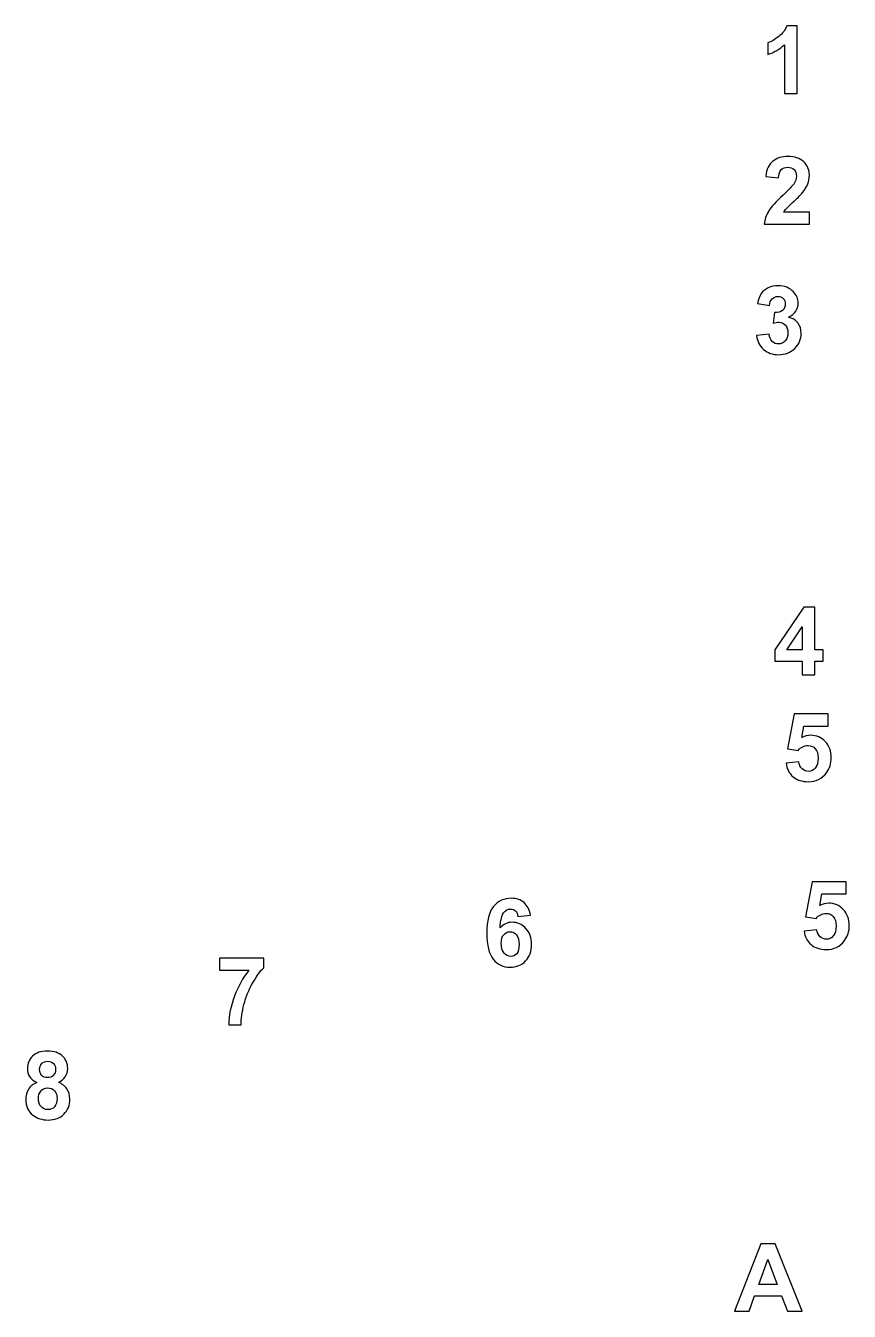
# Model space of a CAD drawing. Header units: millimetres. Extents: x 467 to 1359, y -935 to 982.
# Drawn here: x 912.6 to 997.9, y 819.4 to 952.4 of the extents above; entities that cross this region are included whole.
import ezdxf

# ---------------------------------------------------------------- set-up
doc = ezdxf.new("R2010")
doc.units = ezdxf.units.MM
doc.header["$MEASUREMENT"] = 0
doc.layers.add('layer 1', color=7, linetype='Continuous')

msp = doc.modelspace()

# ---------------------------------------------------------------- linework, layer by layer
at = {"layer": 'layer 1', "color": 242}
for points, knots in [([(992.5502, 945.406), (992.5502, 945.406), (991.2172, 945.406), (991.2172, 945.406), (991.2172, 945.406), (991.2172, 945.406), (991.2172, 950.4496), (991.2172, 950.4496), (991.2172, 950.4496), (990.7307, 949.9923), (990.1566, 949.6533), (989.4949, 949.4344), (989.4949, 949.4344), (989.4949, 949.4344), (989.4949, 950.6507), (989.4949, 950.6507), (989.4949, 950.6507), (989.8436, 950.7642), (990.2214, 950.9799), (990.6285, 951.2994), (990.6285, 951.2994), (991.0372, 951.6172), (991.3161, 951.9886), (991.4686, 952.4119), (991.4686, 952.4119), (991.4686, 952.4119), (992.5502, 952.4119), (992.5502, 952.4119), (992.5502, 952.4119), (992.5502, 952.4119), (992.5502, 945.406), (992.5502, 945.406)], [0, 0, 0, 0, 0.11111111, 0.11111111, 0.11111111, 0.11111111, 0.22222222, 0.22222222, 0.22222222, 0.22222222, 0.33333333, 0.33333333, 0.33333333, 0.33333333, 0.44444444, 0.44444444, 0.44444444, 0.44444444, 0.55555556, 0.55555556, 0.55555556, 0.55555556, 0.66666667, 0.66666667, 0.66666667, 0.66666667, 0.77777778, 0.77777778, 0.77777778, 0.77777778, 1, 1, 1, 1]), ([(993.8018, 933.1102), (993.8018, 933.1102), (993.8018, 931.8744), (993.8018, 931.8744), (993.8018, 931.8744), (993.8018, 931.8744), (989.1215, 931.8744), (989.1215, 931.8744), (989.1215, 931.8744), (989.1717, 932.3447), (989.3242, 932.7891), (989.5772, 933.2091), (989.5772, 933.2091), (989.8302, 933.6291), (990.3313, 934.187), (991.0773, 934.8827), (991.0773, 934.8827), (991.6789, 935.4438), (992.0471, 935.8249), (992.1833, 936.0244), (992.1833, 936.0244), (992.3665, 936.3001), (992.459, 936.5726), (992.459, 936.8434), (992.459, 936.8434), (992.459, 937.1418), (992.3795, 937.3705), (992.219, 937.531), (992.219, 937.531), (992.06, 937.6916), (991.8395, 937.771), (991.5589, 937.771), (991.5589, 937.771), (991.28, 937.771), (991.0594, 937.6867), (990.894, 937.518), (990.894, 937.518), (990.7302, 937.351), (990.6362, 937.0721), (990.6102, 936.6812), (990.6102, 936.6812), (990.6102, 936.6812), (989.2771, 936.8142), (989.2771, 936.8142), (989.2771, 936.8142), (989.3566, 937.5505), (989.6047, 938.0792), (990.0231, 938.4003), (990.0231, 938.4003), (990.4416, 938.7197), (990.9637, 938.8803), (991.5914, 938.8803), (991.5914, 938.8803), (992.279, 938.8803), (992.819, 938.6938), (993.2131, 938.3224), (993.2131, 938.3224), (993.6056, 937.951), (993.8018, 937.4888), (993.8018, 936.9358), (993.8018, 936.9358), (993.8018, 936.6212), (993.745, 936.3228), (993.6331, 936.0374), (993.6331, 936.0374), (993.5212, 935.7536), (993.3428, 935.4568), (993.098, 935.1454), (993.098, 935.1454), (992.9374, 934.9379), (992.6439, 934.6411), (992.2222, 934.2535), (992.2222, 934.2535), (991.7989, 933.8659), (991.5314, 933.6097), (991.4195, 933.4815), (991.4195, 933.4815), (991.3059, 933.355), (991.2151, 933.2302), (991.1454, 933.1102), (991.1454, 933.1102), (991.1454, 933.1102), (993.8018, 933.1102), (993.8018, 933.1102)], [0, 0, 0, 0, 0.04545455, 0.04545455, 0.04545455, 0.04545455, 0.09090909, 0.09090909, 0.09090909, 0.09090909, 0.13636364, 0.13636364, 0.13636364, 0.13636364, 0.18181818, 0.18181818, 0.18181818, 0.18181818, 0.22727273, 0.22727273, 0.22727273, 0.22727273, 0.27272727, 0.27272727, 0.27272727, 0.27272727, 0.31818182, 0.31818182, 0.31818182, 0.31818182, 0.36363636, 0.36363636, 0.36363636, 0.36363636, 0.40909091, 0.40909091, 0.40909091, 0.40909091, 0.45454545, 0.45454545, 0.45454545, 0.45454545, 0.5, 0.5, 0.5, 0.5, 0.54545455, 0.54545455, 0.54545455, 0.54545455, 0.59090909, 0.59090909, 0.59090909, 0.59090909, 0.63636364, 0.63636364, 0.63636364, 0.63636364, 0.68181818, 0.68181818, 0.68181818, 0.68181818, 0.72727273, 0.72727273, 0.72727273, 0.72727273, 0.77272727, 0.77272727, 0.77272727, 0.77272727, 0.81818182, 0.81818182, 0.81818182, 0.81818182, 0.86363636, 0.86363636, 0.86363636, 0.86363636, 0.90909091, 0.90909091, 0.90909091, 0.90909091, 1, 1, 1, 1]), ([(988.3358, 920.3421), (988.3358, 920.3421), (989.6299, 920.4994), (989.6299, 920.4994), (989.6299, 920.4994), (989.6704, 920.1685), (989.7807, 919.9155), (989.9607, 919.7404), (989.9607, 919.7404), (990.1407, 919.5652), (990.3581, 919.4777), (990.6127, 919.4777), (990.6127, 919.4777), (990.8867, 919.4777), (991.117, 919.5831), (991.3051, 919.7923), (991.3051, 919.7923), (991.4916, 920.0015), (991.5857, 920.2837), (991.5857, 920.6405), (991.5857, 920.6405), (991.5857, 920.9762), (991.4965, 921.2437), (991.3165, 921.44), (991.3165, 921.44), (991.1365, 921.6362), (990.9176, 921.7351), (990.6581, 921.7351), (990.6581, 921.7351), (990.4878, 921.7351), (990.2851, 921.7011), (990.0483, 921.6346), (990.0483, 921.6346), (990.0483, 921.6346), (990.1959, 922.7179), (990.1959, 922.7179), (990.1959, 922.7179), (990.5559, 922.7082), (990.83, 922.7876), (991.0197, 922.9547), (991.0197, 922.9547), (991.2095, 923.1201), (991.3035, 923.3423), (991.3035, 923.6196), (991.3035, 923.6196), (991.3035, 923.8547), (991.2338, 924.0412), (991.0943, 924.1823), (991.0943, 924.1823), (990.9549, 924.3218), (990.77, 924.3915), (990.5381, 924.3915), (990.5381, 924.3915), (990.3094, 924.3915), (990.1148, 924.3121), (989.9542, 924.1531), (989.9542, 924.1531), (989.7921, 923.9942), (989.6948, 923.7623), (989.6591, 923.4574), (989.6591, 923.4574), (989.6591, 923.4574), (988.4331, 923.6666), (988.4331, 923.6666), (988.4331, 923.6666), (988.519, 924.0915), (988.6471, 924.4304), (988.8207, 924.6851), (988.8207, 924.6851), (988.9926, 924.938), (989.2342, 925.1375), (989.5423, 925.2835), (989.5423, 925.2835), (989.8505, 925.4278), (990.1975, 925.5008), (990.5802, 925.5008), (990.5802, 925.5008), (991.2354, 925.5008), (991.7609, 925.2916), (992.1566, 924.8716), (992.1566, 924.8716), (992.4825, 924.5277), (992.6463, 924.1385), (992.6463, 923.7055), (992.6463, 923.7055), (992.6463, 923.0925), (992.3122, 922.6011), (991.6425, 922.2362), (991.6425, 922.2362), (992.0414, 922.1503), (992.3593, 921.9589), (992.5993, 921.6605), (992.5993, 921.6605), (992.8377, 921.3621), (992.9577, 921.0021), (992.9577, 920.5804), (992.9577, 920.5804), (992.9577, 919.9691), (992.7339, 919.4469), (992.2879, 919.0155), (992.2879, 919.0155), (991.8419, 918.5841), (991.2873, 918.3684), (990.6224, 918.3684), (990.6224, 918.3684), (989.9932, 918.3684), (989.471, 918.55), (989.0574, 918.9149), (989.0574, 918.9149), (988.6423, 919.2782), (988.4022, 919.7534), (988.3358, 920.3421)], [0, 0, 0, 0, 0.03448276, 0.03448276, 0.03448276, 0.03448276, 0.06896552, 0.06896552, 0.06896552, 0.06896552, 0.10344828, 0.10344828, 0.10344828, 0.10344828, 0.13793103, 0.13793103, 0.13793103, 0.13793103, 0.17241379, 0.17241379, 0.17241379, 0.17241379, 0.20689655, 0.20689655, 0.20689655, 0.20689655, 0.24137931, 0.24137931, 0.24137931, 0.24137931, 0.27586207, 0.27586207, 0.27586207, 0.27586207, 0.31034483, 0.31034483, 0.31034483, 0.31034483, 0.34482759, 0.34482759, 0.34482759, 0.34482759, 0.37931034, 0.37931034, 0.37931034, 0.37931034, 0.4137931, 0.4137931, 0.4137931, 0.4137931, 0.44827586, 0.44827586, 0.44827586, 0.44827586, 0.48275862, 0.48275862, 0.48275862, 0.48275862, 0.51724138, 0.51724138, 0.51724138, 0.51724138, 0.55172414, 0.55172414, 0.55172414, 0.55172414, 0.5862069, 0.5862069, 0.5862069, 0.5862069, 0.62068966, 0.62068966, 0.62068966, 0.62068966, 0.65517241, 0.65517241, 0.65517241, 0.65517241, 0.68965517, 0.68965517, 0.68965517, 0.68965517, 0.72413793, 0.72413793, 0.72413793, 0.72413793, 0.75862069, 0.75862069, 0.75862069, 0.75862069, 0.79310345, 0.79310345, 0.79310345, 0.79310345, 0.82758621, 0.82758621, 0.82758621, 0.82758621, 0.86206897, 0.86206897, 0.86206897, 0.86206897, 0.89655172, 0.89655172, 0.89655172, 0.89655172, 0.93103448, 0.93103448, 0.93103448, 0.93103448, 1, 1, 1, 1]), ([(993.0694, 885.2561), (993.0694, 885.2561), (993.0694, 886.6573), (993.0694, 886.6573), (993.0694, 886.6573), (993.0694, 886.6573), (990.2281, 886.6573), (990.2281, 886.6573), (990.2281, 886.6573), (990.2281, 886.6573), (990.2281, 887.8201), (990.2281, 887.8201), (990.2281, 887.8201), (990.2281, 887.8201), (993.2413, 892.2523), (993.2413, 892.2523), (993.2413, 892.2523), (993.2413, 892.2523), (994.3635, 892.2523), (994.3635, 892.2523), (994.3635, 892.2523), (994.3635, 892.2523), (994.3635, 887.8249), (994.3635, 887.8249), (994.3635, 887.8249), (994.3635, 887.8249), (995.2295, 887.8249), (995.2295, 887.8249), (995.2295, 887.8249), (995.2295, 887.8249), (995.2295, 886.6573), (995.2295, 886.6573), (995.2295, 886.6573), (995.2295, 886.6573), (994.3635, 886.6573), (994.3635, 886.6573), (994.3635, 886.6573), (994.3635, 886.6573), (994.3635, 885.2561), (994.3635, 885.2561), (994.3635, 885.2561), (994.3635, 885.2561), (993.0694, 885.2561), (993.0694, 885.2561)], [0, 0, 0, 0, 0.08333333, 0.08333333, 0.08333333, 0.08333333, 0.16666667, 0.16666667, 0.16666667, 0.16666667, 0.25, 0.25, 0.25, 0.25, 0.33333333, 0.33333333, 0.33333333, 0.33333333, 0.41666667, 0.41666667, 0.41666667, 0.41666667, 0.5, 0.5, 0.5, 0.5, 0.58333333, 0.58333333, 0.58333333, 0.58333333, 0.66666667, 0.66666667, 0.66666667, 0.66666667, 0.75, 0.75, 0.75, 0.75, 0.83333333, 0.83333333, 0.83333333, 0.83333333, 1, 1, 1, 1]), ([(993.0694, 887.8249), (993.0694, 887.8249), (993.0694, 890.204), (993.0694, 890.204), (993.0694, 890.204), (993.0694, 890.204), (991.4768, 887.8249), (991.4768, 887.8249), (991.4768, 887.8249), (991.4768, 887.8249), (993.0694, 887.8249), (993.0694, 887.8249)], [0, 0, 0, 0, 0.25, 0.25, 0.25, 0.25, 0.5, 0.5, 0.5, 0.5, 1, 1, 1, 1]), ([(991.3836, 876.0981), (991.3836, 876.0981), (992.7167, 876.2359), (992.7167, 876.2359), (992.7167, 876.2359), (992.7556, 875.9343), (992.8675, 875.6943), (993.054, 875.5175), (993.054, 875.5175), (993.2421, 875.3407), (993.4578, 875.2531), (993.7027, 875.2531), (993.7027, 875.2531), (993.9817, 875.2531), (994.2184, 875.3667), (994.4114, 875.5953), (994.4114, 875.5953), (994.6044, 875.824), (994.7017, 876.1678), (994.7017, 876.6268), (994.7017, 876.6268), (994.7017, 877.0581), (994.606, 877.3809), (994.413, 877.5966), (994.413, 877.5966), (994.2217, 877.8122), (993.9719, 877.9193), (993.6638, 877.9193), (993.6638, 877.9193), (993.2794, 877.9193), (992.934, 877.7506), (992.6291, 877.4133), (992.6291, 877.4133), (992.6291, 877.4133), (991.5491, 877.569), (991.5491, 877.569), (991.5491, 877.569), (991.5491, 877.569), (992.2302, 881.1887), (992.2302, 881.1887), (992.2302, 881.1887), (992.2302, 881.1887), (995.7623, 881.1887), (995.7623, 881.1887), (995.7623, 881.1887), (995.7623, 881.1887), (995.7623, 879.9432), (995.7623, 879.9432), (995.7623, 879.9432), (995.7623, 879.9432), (993.2438, 879.9432), (993.2438, 879.9432), (993.2438, 879.9432), (993.2438, 879.9432), (993.0329, 878.7577), (993.0329, 878.7577), (993.0329, 878.7577), (993.3297, 878.9053), (993.6346, 878.9799), (993.946, 878.9799), (993.946, 878.9799), (994.5395, 878.9799), (995.0423, 878.7642), (995.4542, 878.3312), (995.4542, 878.3312), (995.8677, 877.8998), (996.0737, 877.3387), (996.0737, 876.6478), (996.0737, 876.6478), (996.0737, 876.0721), (995.9067, 875.5597), (995.5742, 875.1072), (995.5742, 875.1072), (995.1201, 874.4909), (994.4909, 874.1828), (993.6865, 874.1828), (993.6865, 874.1828), (993.0427, 874.1828), (992.5172, 874.3563), (992.1118, 874.7018), (992.1118, 874.7018), (991.7047, 875.0488), (991.4631, 875.5126), (991.3836, 876.0981)], [0, 0, 0, 0, 0.04545455, 0.04545455, 0.04545455, 0.04545455, 0.09090909, 0.09090909, 0.09090909, 0.09090909, 0.13636364, 0.13636364, 0.13636364, 0.13636364, 0.18181818, 0.18181818, 0.18181818, 0.18181818, 0.22727273, 0.22727273, 0.22727273, 0.22727273, 0.27272727, 0.27272727, 0.27272727, 0.27272727, 0.31818182, 0.31818182, 0.31818182, 0.31818182, 0.36363636, 0.36363636, 0.36363636, 0.36363636, 0.40909091, 0.40909091, 0.40909091, 0.40909091, 0.45454545, 0.45454545, 0.45454545, 0.45454545, 0.5, 0.5, 0.5, 0.5, 0.54545455, 0.54545455, 0.54545455, 0.54545455, 0.59090909, 0.59090909, 0.59090909, 0.59090909, 0.63636364, 0.63636364, 0.63636364, 0.63636364, 0.68181818, 0.68181818, 0.68181818, 0.68181818, 0.72727273, 0.72727273, 0.72727273, 0.72727273, 0.77272727, 0.77272727, 0.77272727, 0.77272727, 0.81818182, 0.81818182, 0.81818182, 0.81818182, 0.86363636, 0.86363636, 0.86363636, 0.86363636, 0.90909091, 0.90909091, 0.90909091, 0.90909091, 1, 1, 1, 1]), ([(993.2491, 858.7247), (993.2491, 858.7247), (994.5822, 858.8625), (994.5822, 858.8625), (994.5822, 858.8625), (994.6211, 858.5609), (994.733, 858.3209), (994.9195, 858.1441), (994.9195, 858.1441), (995.1076, 857.9673), (995.3233, 857.8797), (995.5682, 857.8797), (995.5682, 857.8797), (995.8472, 857.8797), (996.0839, 857.9933), (996.2769, 858.2219), (996.2769, 858.2219), (996.4699, 858.4506), (996.5672, 858.7944), (996.5672, 859.2534), (996.5672, 859.2534), (996.5672, 859.6847), (996.4715, 860.0075), (996.2785, 860.2232), (996.2785, 860.2232), (996.0872, 860.4388), (995.8374, 860.5459), (995.5293, 860.5459), (995.5293, 860.5459), (995.1449, 860.5459), (994.7995, 860.3772), (994.4946, 860.0399), (994.4946, 860.0399), (994.4946, 860.0399), (993.4146, 860.1956), (993.4146, 860.1956), (993.4146, 860.1956), (993.4146, 860.1956), (994.0957, 863.8153), (994.0957, 863.8153), (994.0957, 863.8153), (994.0957, 863.8153), (997.6278, 863.8153), (997.6278, 863.8153), (997.6278, 863.8153), (997.6278, 863.8153), (997.6278, 862.5698), (997.6278, 862.5698), (997.6278, 862.5698), (997.6278, 862.5698), (995.1093, 862.5698), (995.1093, 862.5698), (995.1093, 862.5698), (995.1093, 862.5698), (994.8984, 861.3843), (994.8984, 861.3843), (994.8984, 861.3843), (995.1952, 861.5319), (995.5001, 861.6065), (995.8115, 861.6065), (995.8115, 861.6065), (996.405, 861.6065), (996.9078, 861.3908), (997.3197, 860.9578), (997.3197, 860.9578), (997.7332, 860.5264), (997.9392, 859.9653), (997.9392, 859.2744), (997.9392, 859.2744), (997.9392, 858.6987), (997.7722, 858.1863), (997.4397, 857.7338), (997.4397, 857.7338), (996.9856, 857.1175), (996.3564, 856.8094), (995.552, 856.8094), (995.552, 856.8094), (994.9082, 856.8094), (994.3827, 856.9829), (993.9773, 857.3284), (993.9773, 857.3284), (993.5702, 857.6754), (993.3286, 858.1392), (993.2491, 858.7247)], [0, 0, 0, 0, 0.04545455, 0.04545455, 0.04545455, 0.04545455, 0.09090909, 0.09090909, 0.09090909, 0.09090909, 0.13636364, 0.13636364, 0.13636364, 0.13636364, 0.18181818, 0.18181818, 0.18181818, 0.18181818, 0.22727273, 0.22727273, 0.22727273, 0.22727273, 0.27272727, 0.27272727, 0.27272727, 0.27272727, 0.31818182, 0.31818182, 0.31818182, 0.31818182, 0.36363636, 0.36363636, 0.36363636, 0.36363636, 0.40909091, 0.40909091, 0.40909091, 0.40909091, 0.45454545, 0.45454545, 0.45454545, 0.45454545, 0.5, 0.5, 0.5, 0.5, 0.54545455, 0.54545455, 0.54545455, 0.54545455, 0.59090909, 0.59090909, 0.59090909, 0.59090909, 0.63636364, 0.63636364, 0.63636364, 0.63636364, 0.68181818, 0.68181818, 0.68181818, 0.68181818, 0.72727273, 0.72727273, 0.72727273, 0.72727273, 0.77272727, 0.77272727, 0.77272727, 0.77272727, 0.81818182, 0.81818182, 0.81818182, 0.81818182, 0.86363636, 0.86363636, 0.86363636, 0.86363636, 0.90909091, 0.90909091, 0.90909091, 0.90909091, 1, 1, 1, 1]), ([(964.9137, 860.3723), (964.9137, 860.3723), (963.6196, 860.2296), (963.6196, 860.2296), (963.6196, 860.2296), (963.5888, 860.4956), (963.506, 860.6918), (963.3731, 860.8183), (963.3731, 860.8183), (963.2401, 860.9448), (963.0682, 861.008), (962.8557, 861.008), (962.8557, 861.008), (962.5736, 861.008), (962.3352, 860.8815), (962.1405, 860.6285), (962.1405, 860.6285), (961.9459, 860.3755), (961.8243, 859.8485), (961.774, 859.0473), (961.774, 859.0473), (962.1065, 859.4398), (962.5184, 859.636), (963.013, 859.636), (963.013, 859.636), (963.5693, 859.636), (964.0477, 859.4236), (964.445, 858.9987), (964.445, 858.9987), (964.8424, 858.5722), (965.0402, 858.024), (965.0402, 857.351), (965.0402, 857.351), (965.0402, 856.6375), (964.831, 856.0634), (964.4126, 855.632), (964.4126, 855.632), (963.9942, 855.2006), (963.4574, 854.9849), (962.8022, 854.9849), (962.8022, 854.9849), (962.1, 854.9849), (961.521, 855.259), (961.0686, 855.8071), (961.0686, 855.8071), (960.6161, 856.3553), (960.3891, 857.2521), (960.3891, 858.5008), (960.3891, 858.5008), (960.3891, 859.7804), (960.6258, 860.7031), (961.0978, 861.2691), (961.0978, 861.2691), (961.5697, 861.8351), (962.1827, 862.1173), (962.9368, 862.1173), (962.9368, 862.1173), (963.4655, 862.1173), (963.9034, 861.9681), (964.2504, 861.6697), (964.2504, 861.6697), (964.5975, 861.3729), (964.818, 860.9399), (964.9137, 860.3723)], [0, 0, 0, 0, 0.05882353, 0.05882353, 0.05882353, 0.05882353, 0.11764706, 0.11764706, 0.11764706, 0.11764706, 0.17647059, 0.17647059, 0.17647059, 0.17647059, 0.23529412, 0.23529412, 0.23529412, 0.23529412, 0.29411765, 0.29411765, 0.29411765, 0.29411765, 0.35294118, 0.35294118, 0.35294118, 0.35294118, 0.41176471, 0.41176471, 0.41176471, 0.41176471, 0.47058824, 0.47058824, 0.47058824, 0.47058824, 0.52941176, 0.52941176, 0.52941176, 0.52941176, 0.58823529, 0.58823529, 0.58823529, 0.58823529, 0.64705882, 0.64705882, 0.64705882, 0.64705882, 0.70588235, 0.70588235, 0.70588235, 0.70588235, 0.76470588, 0.76470588, 0.76470588, 0.76470588, 0.82352941, 0.82352941, 0.82352941, 0.82352941, 0.88235294, 0.88235294, 0.88235294, 0.88235294, 1, 1, 1, 1]), ([(961.8876, 857.4564), (961.8876, 857.0218), (961.9881, 856.6861), (962.1876, 856.4493), (962.1876, 856.4493), (962.3871, 856.2126), (962.6141, 856.0942), (962.872, 856.0942), (962.872, 856.0942), (963.1185, 856.0942), (963.3244, 856.1915), (963.4898, 856.3845), (963.4898, 856.3845), (963.6536, 856.5791), (963.7363, 856.8969), (963.7363, 857.338), (963.7363, 857.338), (963.7363, 857.7921), (963.6471, 858.1246), (963.4704, 858.337), (963.4704, 858.337), (963.292, 858.5479), (963.0714, 858.6533), (962.8055, 858.6533), (962.8055, 858.6533), (962.5476, 858.6533), (962.3319, 858.5527), (962.1535, 858.35), (962.1535, 858.35), (961.9768, 858.1489), (961.8876, 857.8505), (961.8876, 857.4564)], [0, 0, 0, 0, 0.11111111, 0.11111111, 0.11111111, 0.11111111, 0.22222222, 0.22222222, 0.22222222, 0.22222222, 0.33333333, 0.33333333, 0.33333333, 0.33333333, 0.44444444, 0.44444444, 0.44444444, 0.44444444, 0.55555556, 0.55555556, 0.55555556, 0.55555556, 0.66666667, 0.66666667, 0.66666667, 0.66666667, 0.77777778, 0.77777778, 0.77777778, 0.77777778, 1, 1, 1, 1]), ([(932.7179, 854.6735), (932.7179, 854.6735), (932.7179, 855.9093), (932.7179, 855.9093), (932.7179, 855.9093), (932.7179, 855.9093), (937.2912, 855.9093), (937.2912, 855.9093), (937.2912, 855.9093), (937.2912, 855.9093), (937.2912, 854.9363), (937.2912, 854.9363), (937.2912, 854.9363), (936.9133, 854.5649), (936.5306, 854.0329), (936.1397, 853.3388), (936.1397, 853.3388), (935.7505, 852.6447), (935.4521, 851.9069), (935.2478, 851.1252), (935.2478, 851.1252), (935.0434, 850.3435), (934.9429, 849.6445), (934.9461, 849.0299), (934.9461, 849.0299), (934.9461, 849.0299), (933.6617, 849.0299), (933.6617, 849.0299), (933.6617, 849.0299), (933.6844, 849.9948), (933.8823, 850.9792), (934.2569, 851.9831), (934.2569, 851.9831), (934.6331, 852.9853), (935.1326, 853.8837), (935.7602, 854.6735), (935.7602, 854.6735), (935.7602, 854.6735), (932.7179, 854.6735), (932.7179, 854.6735)], [0, 0, 0, 0, 0.09090909, 0.09090909, 0.09090909, 0.09090909, 0.18181818, 0.18181818, 0.18181818, 0.18181818, 0.27272727, 0.27272727, 0.27272727, 0.27272727, 0.36363636, 0.36363636, 0.36363636, 0.36363636, 0.45454545, 0.45454545, 0.45454545, 0.45454545, 0.54545455, 0.54545455, 0.54545455, 0.54545455, 0.63636364, 0.63636364, 0.63636364, 0.63636364, 0.72727273, 0.72727273, 0.72727273, 0.72727273, 0.81818182, 0.81818182, 0.81818182, 0.81818182, 1, 1, 1, 1]), ([(913.8001, 843.0667), (913.4563, 843.2126), (913.2049, 843.4121), (913.0492, 843.6683), (913.0492, 843.6683), (912.8919, 843.923), (912.8141, 844.2035), (912.8141, 844.5068), (912.8141, 844.5068), (912.8141, 845.0274), (912.9957, 845.4571), (913.3574, 845.7961), (913.3574, 845.7961), (913.719, 846.135), (914.2347, 846.3053), (914.9013, 846.3053), (914.9013, 846.3053), (915.5629, 846.3053), (916.0754, 846.135), (916.4403, 845.7961), (916.4403, 845.7961), (916.8052, 845.4571), (916.9884, 845.0274), (916.9884, 844.5068), (916.9884, 844.5068), (916.9884, 844.1841), (916.9041, 843.897), (916.7354, 843.644), (916.7354, 843.644), (916.5684, 843.3927), (916.3316, 843.1997), (916.0267, 843.0667), (916.0267, 843.0667), (916.4143, 842.911), (916.7079, 842.684), (916.9106, 842.3856), (916.9106, 842.3856), (917.1117, 842.0855), (917.2122, 841.7417), (917.2122, 841.3509), (917.2122, 841.3509), (917.2122, 840.7054), (917.0079, 840.1816), (916.5976, 839.7778), (916.5976, 839.7778), (916.1889, 839.374), (915.644, 839.1729), (914.9629, 839.1729), (914.9629, 839.1729), (914.3304, 839.1729), (913.805, 839.3399), (913.3833, 839.674), (913.3833, 839.674), (912.8871, 840.0665), (912.6389, 840.6081), (912.6389, 841.2941), (912.6389, 841.2941), (912.6389, 841.672), (912.733, 842.019), (912.9195, 842.3353), (912.9195, 842.3353), (913.106, 842.6515), (913.3995, 842.8948), (913.8001, 843.0667)], [0, 0, 0, 0, 0.05882353, 0.05882353, 0.05882353, 0.05882353, 0.11764706, 0.11764706, 0.11764706, 0.11764706, 0.17647059, 0.17647059, 0.17647059, 0.17647059, 0.23529412, 0.23529412, 0.23529412, 0.23529412, 0.29411765, 0.29411765, 0.29411765, 0.29411765, 0.35294118, 0.35294118, 0.35294118, 0.35294118, 0.41176471, 0.41176471, 0.41176471, 0.41176471, 0.47058824, 0.47058824, 0.47058824, 0.47058824, 0.52941176, 0.52941176, 0.52941176, 0.52941176, 0.58823529, 0.58823529, 0.58823529, 0.58823529, 0.64705882, 0.64705882, 0.64705882, 0.64705882, 0.70588235, 0.70588235, 0.70588235, 0.70588235, 0.76470588, 0.76470588, 0.76470588, 0.76470588, 0.82352941, 0.82352941, 0.82352941, 0.82352941, 0.88235294, 0.88235294, 0.88235294, 0.88235294, 1, 1, 1, 1]), ([(914.079, 844.4095), (914.079, 844.1435), (914.1536, 843.9343), (914.3028, 843.7851), (914.3028, 843.7851), (914.4537, 843.6359), (914.6531, 843.5613), (914.9013, 843.5613), (914.9013, 843.5613), (915.1543, 843.5613), (915.3553, 843.6375), (915.5062, 843.7884), (915.5062, 843.7884), (915.657, 843.9392), (915.7332, 844.1484), (915.7332, 844.4143), (915.7332, 844.4143), (915.7332, 844.6657), (915.6586, 844.8668), (915.5094, 845.0176), (915.5094, 845.0176), (915.3586, 845.1685), (915.1607, 845.2447), (914.9159, 845.2447), (914.9159, 845.2447), (914.6596, 845.2447), (914.4569, 845.1685), (914.3061, 845.016), (914.3061, 845.016), (914.1553, 844.8636), (914.079, 844.6609), (914.079, 844.4095)], [0, 0, 0, 0, 0.11111111, 0.11111111, 0.11111111, 0.11111111, 0.22222222, 0.22222222, 0.22222222, 0.22222222, 0.33333333, 0.33333333, 0.33333333, 0.33333333, 0.44444444, 0.44444444, 0.44444444, 0.44444444, 0.55555556, 0.55555556, 0.55555556, 0.55555556, 0.66666667, 0.66666667, 0.66666667, 0.66666667, 0.77777778, 0.77777778, 0.77777778, 0.77777778, 1, 1, 1, 1]), ([(913.9526, 841.4222), (913.9526, 841.0509), (914.0466, 840.7622), (914.2347, 840.5546), (914.2347, 840.5546), (914.4229, 840.347), (914.6564, 840.2432), (914.9369, 840.2432), (914.9369, 840.2432), (915.2126, 840.2432), (915.4397, 840.3438), (915.6197, 840.5433), (915.6197, 840.5433), (915.7997, 840.7427), (915.8889, 841.0314), (915.8889, 841.4077), (915.8889, 841.4077), (915.8889, 841.7369), (915.7981, 842.0012), (915.6148, 842.2007), (915.6148, 842.2007), (915.4316, 842.4002), (915.1997, 842.5007), (914.9191, 842.5007), (914.9191, 842.5007), (914.5931, 842.5007), (914.3515, 842.3872), (914.1909, 842.1601), (914.1909, 842.1601), (914.032, 841.9331), (913.9526, 841.6882), (913.9526, 841.4222)], [0, 0, 0, 0, 0.11111111, 0.11111111, 0.11111111, 0.11111111, 0.22222222, 0.22222222, 0.22222222, 0.22222222, 0.33333333, 0.33333333, 0.33333333, 0.33333333, 0.44444444, 0.44444444, 0.44444444, 0.44444444, 0.55555556, 0.55555556, 0.55555556, 0.55555556, 0.66666667, 0.66666667, 0.66666667, 0.66666667, 0.77777778, 0.77777778, 0.77777778, 0.77777778, 1, 1, 1, 1]), ([(993.0511, 819.3787), (993.0511, 819.3787), (991.5316, 819.3787), (991.5316, 819.3787), (991.5316, 819.3787), (991.5316, 819.3787), (990.9299, 820.9648), (990.9299, 820.9648), (990.9299, 820.9648), (990.9299, 820.9648), (988.1357, 820.9648), (988.1357, 820.9648), (988.1357, 820.9648), (988.1357, 820.9648), (987.5567, 819.3787), (987.5567, 819.3787), (987.5567, 819.3787), (987.5567, 819.3787), (986.0647, 819.3787), (986.0647, 819.3787), (986.0647, 819.3787), (986.0647, 819.3787), (988.7698, 826.3457), (988.7698, 826.3457), (988.7698, 826.3457), (988.7698, 826.3457), (990.2601, 826.3457), (990.2601, 826.3457), (990.2601, 826.3457), (990.2601, 826.3457), (993.0511, 819.3787), (993.0511, 819.3787)], [0, 0, 0, 0, 0.11111111, 0.11111111, 0.11111111, 0.11111111, 0.22222222, 0.22222222, 0.22222222, 0.22222222, 0.33333333, 0.33333333, 0.33333333, 0.33333333, 0.44444444, 0.44444444, 0.44444444, 0.44444444, 0.55555556, 0.55555556, 0.55555556, 0.55555556, 0.66666667, 0.66666667, 0.66666667, 0.66666667, 0.77777778, 0.77777778, 0.77777778, 0.77777778, 1, 1, 1, 1]), ([(990.4726, 822.1421), (990.4726, 822.1421), (989.5044, 824.7207), (989.5044, 824.7207), (989.5044, 824.7207), (989.5044, 824.7207), (988.5638, 822.1421), (988.5638, 822.1421), (988.5638, 822.1421), (988.5638, 822.1421), (990.4726, 822.1421), (990.4726, 822.1421)], [0, 0, 0, 0, 0.25, 0.25, 0.25, 0.25, 0.5, 0.5, 0.5, 0.5, 1, 1, 1, 1])]:
    msp.add_open_spline(points, degree=3, knots=knots, dxfattribs=at)
at = {"layer": 'layer 1', "color": 7, "lineweight": 9}
for points, knots in [([(992.5502, 945.406), (992.5502, 945.406), (991.2172, 945.406), (991.2172, 945.406), (991.2172, 945.406), (991.2172, 945.406), (991.2172, 950.4496), (991.2172, 950.4496), (991.2172, 950.4496), (990.7307, 949.9923), (990.1566, 949.6533), (989.4949, 949.4344), (989.4949, 949.4344), (989.4949, 949.4344), (989.4949, 950.6507), (989.4949, 950.6507), (989.4949, 950.6507), (989.8436, 950.7642), (990.2214, 950.9799), (990.6285, 951.2994), (990.6285, 951.2994), (991.0372, 951.6172), (991.3161, 951.9886), (991.4686, 952.4119), (991.4686, 952.4119), (991.4686, 952.4119), (992.5502, 952.4119), (992.5502, 952.4119), (992.5502, 952.4119), (992.5502, 952.4119), (992.5502, 945.406), (992.5502, 945.406)], [0, 0, 0, 0, 0.11111111, 0.11111111, 0.11111111, 0.11111111, 0.22222222, 0.22222222, 0.22222222, 0.22222222, 0.33333333, 0.33333333, 0.33333333, 0.33333333, 0.44444444, 0.44444444, 0.44444444, 0.44444444, 0.55555556, 0.55555556, 0.55555556, 0.55555556, 0.66666667, 0.66666667, 0.66666667, 0.66666667, 0.77777778, 0.77777778, 0.77777778, 0.77777778, 1, 1, 1, 1]), ([(993.8018, 933.1102), (993.8018, 933.1102), (993.8018, 931.8744), (993.8018, 931.8744), (993.8018, 931.8744), (993.8018, 931.8744), (989.1215, 931.8744), (989.1215, 931.8744), (989.1215, 931.8744), (989.1717, 932.3447), (989.3242, 932.7891), (989.5772, 933.2091), (989.5772, 933.2091), (989.8302, 933.6291), (990.3313, 934.187), (991.0773, 934.8827), (991.0773, 934.8827), (991.6789, 935.4438), (992.0471, 935.8249), (992.1833, 936.0244), (992.1833, 936.0244), (992.3665, 936.3001), (992.459, 936.5726), (992.459, 936.8434), (992.459, 936.8434), (992.459, 937.1418), (992.3795, 937.3705), (992.219, 937.531), (992.219, 937.531), (992.06, 937.6916), (991.8395, 937.771), (991.5589, 937.771), (991.5589, 937.771), (991.28, 937.771), (991.0594, 937.6867), (990.894, 937.518), (990.894, 937.518), (990.7302, 937.351), (990.6362, 937.0721), (990.6102, 936.6812), (990.6102, 936.6812), (990.6102, 936.6812), (989.2771, 936.8142), (989.2771, 936.8142), (989.2771, 936.8142), (989.3566, 937.5505), (989.6047, 938.0792), (990.0231, 938.4003), (990.0231, 938.4003), (990.4416, 938.7197), (990.9637, 938.8803), (991.5914, 938.8803), (991.5914, 938.8803), (992.279, 938.8803), (992.819, 938.6938), (993.2131, 938.3224), (993.2131, 938.3224), (993.6056, 937.951), (993.8018, 937.4888), (993.8018, 936.9358), (993.8018, 936.9358), (993.8018, 936.6212), (993.745, 936.3228), (993.6331, 936.0374), (993.6331, 936.0374), (993.5212, 935.7536), (993.3428, 935.4568), (993.098, 935.1454), (993.098, 935.1454), (992.9374, 934.9379), (992.6439, 934.6411), (992.2222, 934.2535), (992.2222, 934.2535), (991.7989, 933.8659), (991.5314, 933.6097), (991.4195, 933.4815), (991.4195, 933.4815), (991.3059, 933.355), (991.2151, 933.2302), (991.1454, 933.1102), (991.1454, 933.1102), (991.1454, 933.1102), (993.8018, 933.1102), (993.8018, 933.1102)], [0, 0, 0, 0, 0.04545455, 0.04545455, 0.04545455, 0.04545455, 0.09090909, 0.09090909, 0.09090909, 0.09090909, 0.13636364, 0.13636364, 0.13636364, 0.13636364, 0.18181818, 0.18181818, 0.18181818, 0.18181818, 0.22727273, 0.22727273, 0.22727273, 0.22727273, 0.27272727, 0.27272727, 0.27272727, 0.27272727, 0.31818182, 0.31818182, 0.31818182, 0.31818182, 0.36363636, 0.36363636, 0.36363636, 0.36363636, 0.40909091, 0.40909091, 0.40909091, 0.40909091, 0.45454545, 0.45454545, 0.45454545, 0.45454545, 0.5, 0.5, 0.5, 0.5, 0.54545455, 0.54545455, 0.54545455, 0.54545455, 0.59090909, 0.59090909, 0.59090909, 0.59090909, 0.63636364, 0.63636364, 0.63636364, 0.63636364, 0.68181818, 0.68181818, 0.68181818, 0.68181818, 0.72727273, 0.72727273, 0.72727273, 0.72727273, 0.77272727, 0.77272727, 0.77272727, 0.77272727, 0.81818182, 0.81818182, 0.81818182, 0.81818182, 0.86363636, 0.86363636, 0.86363636, 0.86363636, 0.90909091, 0.90909091, 0.90909091, 0.90909091, 1, 1, 1, 1]), ([(988.3358, 920.3421), (988.3358, 920.3421), (989.6299, 920.4994), (989.6299, 920.4994), (989.6299, 920.4994), (989.6704, 920.1685), (989.7807, 919.9155), (989.9607, 919.7404), (989.9607, 919.7404), (990.1407, 919.5652), (990.3581, 919.4777), (990.6127, 919.4777), (990.6127, 919.4777), (990.8867, 919.4777), (991.117, 919.5831), (991.3051, 919.7923), (991.3051, 919.7923), (991.4916, 920.0015), (991.5857, 920.2837), (991.5857, 920.6405), (991.5857, 920.6405), (991.5857, 920.9762), (991.4965, 921.2437), (991.3165, 921.44), (991.3165, 921.44), (991.1365, 921.6362), (990.9176, 921.7351), (990.6581, 921.7351), (990.6581, 921.7351), (990.4878, 921.7351), (990.2851, 921.7011), (990.0483, 921.6346), (990.0483, 921.6346), (990.0483, 921.6346), (990.1959, 922.7179), (990.1959, 922.7179), (990.1959, 922.7179), (990.5559, 922.7082), (990.83, 922.7876), (991.0197, 922.9547), (991.0197, 922.9547), (991.2095, 923.1201), (991.3035, 923.3423), (991.3035, 923.6196), (991.3035, 923.6196), (991.3035, 923.8547), (991.2338, 924.0412), (991.0943, 924.1823), (991.0943, 924.1823), (990.9549, 924.3218), (990.77, 924.3915), (990.5381, 924.3915), (990.5381, 924.3915), (990.3094, 924.3915), (990.1148, 924.3121), (989.9542, 924.1531), (989.9542, 924.1531), (989.7921, 923.9942), (989.6948, 923.7623), (989.6591, 923.4574), (989.6591, 923.4574), (989.6591, 923.4574), (988.4331, 923.6666), (988.4331, 923.6666), (988.4331, 923.6666), (988.519, 924.0915), (988.6471, 924.4304), (988.8207, 924.6851), (988.8207, 924.6851), (988.9926, 924.938), (989.2342, 925.1375), (989.5423, 925.2835), (989.5423, 925.2835), (989.8505, 925.4278), (990.1975, 925.5008), (990.5802, 925.5008), (990.5802, 925.5008), (991.2354, 925.5008), (991.7609, 925.2916), (992.1566, 924.8716), (992.1566, 924.8716), (992.4825, 924.5277), (992.6463, 924.1385), (992.6463, 923.7055), (992.6463, 923.7055), (992.6463, 923.0925), (992.3122, 922.6011), (991.6425, 922.2362), (991.6425, 922.2362), (992.0414, 922.1503), (992.3593, 921.9589), (992.5993, 921.6605), (992.5993, 921.6605), (992.8377, 921.3621), (992.9577, 921.0021), (992.9577, 920.5804), (992.9577, 920.5804), (992.9577, 919.9691), (992.7339, 919.4469), (992.2879, 919.0155), (992.2879, 919.0155), (991.8419, 918.5841), (991.2873, 918.3684), (990.6224, 918.3684), (990.6224, 918.3684), (989.9932, 918.3684), (989.471, 918.55), (989.0574, 918.9149), (989.0574, 918.9149), (988.6423, 919.2782), (988.4022, 919.7534), (988.3358, 920.3421)], [0, 0, 0, 0, 0.03448276, 0.03448276, 0.03448276, 0.03448276, 0.06896552, 0.06896552, 0.06896552, 0.06896552, 0.10344828, 0.10344828, 0.10344828, 0.10344828, 0.13793103, 0.13793103, 0.13793103, 0.13793103, 0.17241379, 0.17241379, 0.17241379, 0.17241379, 0.20689655, 0.20689655, 0.20689655, 0.20689655, 0.24137931, 0.24137931, 0.24137931, 0.24137931, 0.27586207, 0.27586207, 0.27586207, 0.27586207, 0.31034483, 0.31034483, 0.31034483, 0.31034483, 0.34482759, 0.34482759, 0.34482759, 0.34482759, 0.37931034, 0.37931034, 0.37931034, 0.37931034, 0.4137931, 0.4137931, 0.4137931, 0.4137931, 0.44827586, 0.44827586, 0.44827586, 0.44827586, 0.48275862, 0.48275862, 0.48275862, 0.48275862, 0.51724138, 0.51724138, 0.51724138, 0.51724138, 0.55172414, 0.55172414, 0.55172414, 0.55172414, 0.5862069, 0.5862069, 0.5862069, 0.5862069, 0.62068966, 0.62068966, 0.62068966, 0.62068966, 0.65517241, 0.65517241, 0.65517241, 0.65517241, 0.68965517, 0.68965517, 0.68965517, 0.68965517, 0.72413793, 0.72413793, 0.72413793, 0.72413793, 0.75862069, 0.75862069, 0.75862069, 0.75862069, 0.79310345, 0.79310345, 0.79310345, 0.79310345, 0.82758621, 0.82758621, 0.82758621, 0.82758621, 0.86206897, 0.86206897, 0.86206897, 0.86206897, 0.89655172, 0.89655172, 0.89655172, 0.89655172, 0.93103448, 0.93103448, 0.93103448, 0.93103448, 1, 1, 1, 1]), ([(993.0694, 885.2561), (993.0694, 885.2561), (993.0694, 886.6573), (993.0694, 886.6573), (993.0694, 886.6573), (993.0694, 886.6573), (990.2281, 886.6573), (990.2281, 886.6573), (990.2281, 886.6573), (990.2281, 886.6573), (990.2281, 887.8201), (990.2281, 887.8201), (990.2281, 887.8201), (990.2281, 887.8201), (993.2413, 892.2523), (993.2413, 892.2523), (993.2413, 892.2523), (993.2413, 892.2523), (994.3635, 892.2523), (994.3635, 892.2523), (994.3635, 892.2523), (994.3635, 892.2523), (994.3635, 887.8249), (994.3635, 887.8249), (994.3635, 887.8249), (994.3635, 887.8249), (995.2295, 887.8249), (995.2295, 887.8249), (995.2295, 887.8249), (995.2295, 887.8249), (995.2295, 886.6573), (995.2295, 886.6573), (995.2295, 886.6573), (995.2295, 886.6573), (994.3635, 886.6573), (994.3635, 886.6573), (994.3635, 886.6573), (994.3635, 886.6573), (994.3635, 885.2561), (994.3635, 885.2561), (994.3635, 885.2561), (994.3635, 885.2561), (993.0694, 885.2561), (993.0694, 885.2561)], [0, 0, 0, 0, 0.08333333, 0.08333333, 0.08333333, 0.08333333, 0.16666667, 0.16666667, 0.16666667, 0.16666667, 0.25, 0.25, 0.25, 0.25, 0.33333333, 0.33333333, 0.33333333, 0.33333333, 0.41666667, 0.41666667, 0.41666667, 0.41666667, 0.5, 0.5, 0.5, 0.5, 0.58333333, 0.58333333, 0.58333333, 0.58333333, 0.66666667, 0.66666667, 0.66666667, 0.66666667, 0.75, 0.75, 0.75, 0.75, 0.83333333, 0.83333333, 0.83333333, 0.83333333, 1, 1, 1, 1]), ([(993.0694, 887.8249), (993.0694, 887.8249), (993.0694, 890.204), (993.0694, 890.204), (993.0694, 890.204), (993.0694, 890.204), (991.4768, 887.8249), (991.4768, 887.8249), (991.4768, 887.8249), (991.4768, 887.8249), (993.0694, 887.8249), (993.0694, 887.8249)], [0, 0, 0, 0, 0.25, 0.25, 0.25, 0.25, 0.5, 0.5, 0.5, 0.5, 1, 1, 1, 1]), ([(991.3836, 876.0981), (991.3836, 876.0981), (992.7167, 876.2359), (992.7167, 876.2359), (992.7167, 876.2359), (992.7556, 875.9343), (992.8675, 875.6943), (993.054, 875.5175), (993.054, 875.5175), (993.2421, 875.3407), (993.4578, 875.2531), (993.7027, 875.2531), (993.7027, 875.2531), (993.9817, 875.2531), (994.2184, 875.3667), (994.4114, 875.5953), (994.4114, 875.5953), (994.6044, 875.824), (994.7017, 876.1678), (994.7017, 876.6268), (994.7017, 876.6268), (994.7017, 877.0581), (994.606, 877.3809), (994.413, 877.5966), (994.413, 877.5966), (994.2217, 877.8122), (993.9719, 877.9193), (993.6638, 877.9193), (993.6638, 877.9193), (993.2794, 877.9193), (992.934, 877.7506), (992.6291, 877.4133), (992.6291, 877.4133), (992.6291, 877.4133), (991.5491, 877.569), (991.5491, 877.569), (991.5491, 877.569), (991.5491, 877.569), (992.2302, 881.1887), (992.2302, 881.1887), (992.2302, 881.1887), (992.2302, 881.1887), (995.7623, 881.1887), (995.7623, 881.1887), (995.7623, 881.1887), (995.7623, 881.1887), (995.7623, 879.9432), (995.7623, 879.9432), (995.7623, 879.9432), (995.7623, 879.9432), (993.2438, 879.9432), (993.2438, 879.9432), (993.2438, 879.9432), (993.2438, 879.9432), (993.0329, 878.7577), (993.0329, 878.7577), (993.0329, 878.7577), (993.3297, 878.9053), (993.6346, 878.9799), (993.946, 878.9799), (993.946, 878.9799), (994.5395, 878.9799), (995.0423, 878.7642), (995.4542, 878.3312), (995.4542, 878.3312), (995.8677, 877.8998), (996.0737, 877.3387), (996.0737, 876.6478), (996.0737, 876.6478), (996.0737, 876.0721), (995.9067, 875.5597), (995.5742, 875.1072), (995.5742, 875.1072), (995.1201, 874.4909), (994.4909, 874.1828), (993.6865, 874.1828), (993.6865, 874.1828), (993.0427, 874.1828), (992.5172, 874.3563), (992.1118, 874.7018), (992.1118, 874.7018), (991.7047, 875.0488), (991.4631, 875.5126), (991.3836, 876.0981)], [0, 0, 0, 0, 0.04545455, 0.04545455, 0.04545455, 0.04545455, 0.09090909, 0.09090909, 0.09090909, 0.09090909, 0.13636364, 0.13636364, 0.13636364, 0.13636364, 0.18181818, 0.18181818, 0.18181818, 0.18181818, 0.22727273, 0.22727273, 0.22727273, 0.22727273, 0.27272727, 0.27272727, 0.27272727, 0.27272727, 0.31818182, 0.31818182, 0.31818182, 0.31818182, 0.36363636, 0.36363636, 0.36363636, 0.36363636, 0.40909091, 0.40909091, 0.40909091, 0.40909091, 0.45454545, 0.45454545, 0.45454545, 0.45454545, 0.5, 0.5, 0.5, 0.5, 0.54545455, 0.54545455, 0.54545455, 0.54545455, 0.59090909, 0.59090909, 0.59090909, 0.59090909, 0.63636364, 0.63636364, 0.63636364, 0.63636364, 0.68181818, 0.68181818, 0.68181818, 0.68181818, 0.72727273, 0.72727273, 0.72727273, 0.72727273, 0.77272727, 0.77272727, 0.77272727, 0.77272727, 0.81818182, 0.81818182, 0.81818182, 0.81818182, 0.86363636, 0.86363636, 0.86363636, 0.86363636, 0.90909091, 0.90909091, 0.90909091, 0.90909091, 1, 1, 1, 1]), ([(993.2491, 858.7247), (993.2491, 858.7247), (994.5822, 858.8625), (994.5822, 858.8625), (994.5822, 858.8625), (994.6211, 858.5609), (994.733, 858.3209), (994.9195, 858.1441), (994.9195, 858.1441), (995.1076, 857.9673), (995.3233, 857.8797), (995.5682, 857.8797), (995.5682, 857.8797), (995.8472, 857.8797), (996.0839, 857.9933), (996.2769, 858.2219), (996.2769, 858.2219), (996.4699, 858.4506), (996.5672, 858.7944), (996.5672, 859.2534), (996.5672, 859.2534), (996.5672, 859.6847), (996.4715, 860.0075), (996.2785, 860.2232), (996.2785, 860.2232), (996.0872, 860.4388), (995.8374, 860.5459), (995.5293, 860.5459), (995.5293, 860.5459), (995.1449, 860.5459), (994.7995, 860.3772), (994.4946, 860.0399), (994.4946, 860.0399), (994.4946, 860.0399), (993.4146, 860.1956), (993.4146, 860.1956), (993.4146, 860.1956), (993.4146, 860.1956), (994.0957, 863.8153), (994.0957, 863.8153), (994.0957, 863.8153), (994.0957, 863.8153), (997.6278, 863.8153), (997.6278, 863.8153), (997.6278, 863.8153), (997.6278, 863.8153), (997.6278, 862.5698), (997.6278, 862.5698), (997.6278, 862.5698), (997.6278, 862.5698), (995.1093, 862.5698), (995.1093, 862.5698), (995.1093, 862.5698), (995.1093, 862.5698), (994.8984, 861.3843), (994.8984, 861.3843), (994.8984, 861.3843), (995.1952, 861.5319), (995.5001, 861.6065), (995.8115, 861.6065), (995.8115, 861.6065), (996.405, 861.6065), (996.9078, 861.3908), (997.3197, 860.9578), (997.3197, 860.9578), (997.7332, 860.5264), (997.9392, 859.9653), (997.9392, 859.2744), (997.9392, 859.2744), (997.9392, 858.6987), (997.7722, 858.1863), (997.4397, 857.7338), (997.4397, 857.7338), (996.9856, 857.1175), (996.3564, 856.8094), (995.552, 856.8094), (995.552, 856.8094), (994.9082, 856.8094), (994.3827, 856.9829), (993.9773, 857.3284), (993.9773, 857.3284), (993.5702, 857.6754), (993.3286, 858.1392), (993.2491, 858.7247)], [0, 0, 0, 0, 0.04545455, 0.04545455, 0.04545455, 0.04545455, 0.09090909, 0.09090909, 0.09090909, 0.09090909, 0.13636364, 0.13636364, 0.13636364, 0.13636364, 0.18181818, 0.18181818, 0.18181818, 0.18181818, 0.22727273, 0.22727273, 0.22727273, 0.22727273, 0.27272727, 0.27272727, 0.27272727, 0.27272727, 0.31818182, 0.31818182, 0.31818182, 0.31818182, 0.36363636, 0.36363636, 0.36363636, 0.36363636, 0.40909091, 0.40909091, 0.40909091, 0.40909091, 0.45454545, 0.45454545, 0.45454545, 0.45454545, 0.5, 0.5, 0.5, 0.5, 0.54545455, 0.54545455, 0.54545455, 0.54545455, 0.59090909, 0.59090909, 0.59090909, 0.59090909, 0.63636364, 0.63636364, 0.63636364, 0.63636364, 0.68181818, 0.68181818, 0.68181818, 0.68181818, 0.72727273, 0.72727273, 0.72727273, 0.72727273, 0.77272727, 0.77272727, 0.77272727, 0.77272727, 0.81818182, 0.81818182, 0.81818182, 0.81818182, 0.86363636, 0.86363636, 0.86363636, 0.86363636, 0.90909091, 0.90909091, 0.90909091, 0.90909091, 1, 1, 1, 1]), ([(964.9137, 860.3723), (964.9137, 860.3723), (963.6196, 860.2296), (963.6196, 860.2296), (963.6196, 860.2296), (963.5888, 860.4956), (963.506, 860.6918), (963.3731, 860.8183), (963.3731, 860.8183), (963.2401, 860.9448), (963.0682, 861.008), (962.8557, 861.008), (962.8557, 861.008), (962.5736, 861.008), (962.3352, 860.8815), (962.1405, 860.6285), (962.1405, 860.6285), (961.9459, 860.3755), (961.8243, 859.8485), (961.774, 859.0473), (961.774, 859.0473), (962.1065, 859.4398), (962.5184, 859.636), (963.013, 859.636), (963.013, 859.636), (963.5693, 859.636), (964.0477, 859.4236), (964.445, 858.9987), (964.445, 858.9987), (964.8424, 858.5722), (965.0402, 858.024), (965.0402, 857.351), (965.0402, 857.351), (965.0402, 856.6375), (964.831, 856.0634), (964.4126, 855.632), (964.4126, 855.632), (963.9942, 855.2006), (963.4574, 854.9849), (962.8022, 854.9849), (962.8022, 854.9849), (962.1, 854.9849), (961.521, 855.259), (961.0686, 855.8071), (961.0686, 855.8071), (960.6161, 856.3553), (960.3891, 857.2521), (960.3891, 858.5008), (960.3891, 858.5008), (960.3891, 859.7804), (960.6258, 860.7031), (961.0978, 861.2691), (961.0978, 861.2691), (961.5697, 861.8351), (962.1827, 862.1173), (962.9368, 862.1173), (962.9368, 862.1173), (963.4655, 862.1173), (963.9034, 861.9681), (964.2504, 861.6697), (964.2504, 861.6697), (964.5975, 861.3729), (964.818, 860.9399), (964.9137, 860.3723)], [0, 0, 0, 0, 0.05882353, 0.05882353, 0.05882353, 0.05882353, 0.11764706, 0.11764706, 0.11764706, 0.11764706, 0.17647059, 0.17647059, 0.17647059, 0.17647059, 0.23529412, 0.23529412, 0.23529412, 0.23529412, 0.29411765, 0.29411765, 0.29411765, 0.29411765, 0.35294118, 0.35294118, 0.35294118, 0.35294118, 0.41176471, 0.41176471, 0.41176471, 0.41176471, 0.47058824, 0.47058824, 0.47058824, 0.47058824, 0.52941176, 0.52941176, 0.52941176, 0.52941176, 0.58823529, 0.58823529, 0.58823529, 0.58823529, 0.64705882, 0.64705882, 0.64705882, 0.64705882, 0.70588235, 0.70588235, 0.70588235, 0.70588235, 0.76470588, 0.76470588, 0.76470588, 0.76470588, 0.82352941, 0.82352941, 0.82352941, 0.82352941, 0.88235294, 0.88235294, 0.88235294, 0.88235294, 1, 1, 1, 1]), ([(961.8876, 857.4564), (961.8876, 857.0218), (961.9881, 856.6861), (962.1876, 856.4493), (962.1876, 856.4493), (962.3871, 856.2126), (962.6141, 856.0942), (962.872, 856.0942), (962.872, 856.0942), (963.1185, 856.0942), (963.3244, 856.1915), (963.4898, 856.3845), (963.4898, 856.3845), (963.6536, 856.5791), (963.7363, 856.8969), (963.7363, 857.338), (963.7363, 857.338), (963.7363, 857.7921), (963.6471, 858.1246), (963.4704, 858.337), (963.4704, 858.337), (963.292, 858.5479), (963.0714, 858.6533), (962.8055, 858.6533), (962.8055, 858.6533), (962.5476, 858.6533), (962.3319, 858.5527), (962.1535, 858.35), (962.1535, 858.35), (961.9768, 858.1489), (961.8876, 857.8505), (961.8876, 857.4564)], [0, 0, 0, 0, 0.11111111, 0.11111111, 0.11111111, 0.11111111, 0.22222222, 0.22222222, 0.22222222, 0.22222222, 0.33333333, 0.33333333, 0.33333333, 0.33333333, 0.44444444, 0.44444444, 0.44444444, 0.44444444, 0.55555556, 0.55555556, 0.55555556, 0.55555556, 0.66666667, 0.66666667, 0.66666667, 0.66666667, 0.77777778, 0.77777778, 0.77777778, 0.77777778, 1, 1, 1, 1]), ([(932.7179, 854.6735), (932.7179, 854.6735), (932.7179, 855.9093), (932.7179, 855.9093), (932.7179, 855.9093), (932.7179, 855.9093), (937.2912, 855.9093), (937.2912, 855.9093), (937.2912, 855.9093), (937.2912, 855.9093), (937.2912, 854.9363), (937.2912, 854.9363), (937.2912, 854.9363), (936.9133, 854.5649), (936.5306, 854.0329), (936.1397, 853.3388), (936.1397, 853.3388), (935.7505, 852.6447), (935.4521, 851.9069), (935.2478, 851.1252), (935.2478, 851.1252), (935.0434, 850.3435), (934.9429, 849.6445), (934.9461, 849.0299), (934.9461, 849.0299), (934.9461, 849.0299), (933.6617, 849.0299), (933.6617, 849.0299), (933.6617, 849.0299), (933.6844, 849.9948), (933.8823, 850.9792), (934.2569, 851.9831), (934.2569, 851.9831), (934.6331, 852.9853), (935.1326, 853.8837), (935.7602, 854.6735), (935.7602, 854.6735), (935.7602, 854.6735), (932.7179, 854.6735), (932.7179, 854.6735)], [0, 0, 0, 0, 0.09090909, 0.09090909, 0.09090909, 0.09090909, 0.18181818, 0.18181818, 0.18181818, 0.18181818, 0.27272727, 0.27272727, 0.27272727, 0.27272727, 0.36363636, 0.36363636, 0.36363636, 0.36363636, 0.45454545, 0.45454545, 0.45454545, 0.45454545, 0.54545455, 0.54545455, 0.54545455, 0.54545455, 0.63636364, 0.63636364, 0.63636364, 0.63636364, 0.72727273, 0.72727273, 0.72727273, 0.72727273, 0.81818182, 0.81818182, 0.81818182, 0.81818182, 1, 1, 1, 1]), ([(913.8001, 843.0667), (913.4563, 843.2126), (913.2049, 843.4121), (913.0492, 843.6683), (913.0492, 843.6683), (912.8919, 843.923), (912.8141, 844.2035), (912.8141, 844.5068), (912.8141, 844.5068), (912.8141, 845.0274), (912.9957, 845.4571), (913.3574, 845.7961), (913.3574, 845.7961), (913.719, 846.135), (914.2347, 846.3053), (914.9013, 846.3053), (914.9013, 846.3053), (915.5629, 846.3053), (916.0754, 846.135), (916.4403, 845.7961), (916.4403, 845.7961), (916.8052, 845.4571), (916.9884, 845.0274), (916.9884, 844.5068), (916.9884, 844.5068), (916.9884, 844.1841), (916.9041, 843.897), (916.7354, 843.644), (916.7354, 843.644), (916.5684, 843.3927), (916.3316, 843.1997), (916.0267, 843.0667), (916.0267, 843.0667), (916.4143, 842.911), (916.7079, 842.684), (916.9106, 842.3856), (916.9106, 842.3856), (917.1117, 842.0855), (917.2122, 841.7417), (917.2122, 841.3509), (917.2122, 841.3509), (917.2122, 840.7054), (917.0079, 840.1816), (916.5976, 839.7778), (916.5976, 839.7778), (916.1889, 839.374), (915.644, 839.1729), (914.9629, 839.1729), (914.9629, 839.1729), (914.3304, 839.1729), (913.805, 839.3399), (913.3833, 839.674), (913.3833, 839.674), (912.8871, 840.0665), (912.6389, 840.6081), (912.6389, 841.2941), (912.6389, 841.2941), (912.6389, 841.672), (912.733, 842.019), (912.9195, 842.3353), (912.9195, 842.3353), (913.106, 842.6515), (913.3995, 842.8948), (913.8001, 843.0667)], [0, 0, 0, 0, 0.05882353, 0.05882353, 0.05882353, 0.05882353, 0.11764706, 0.11764706, 0.11764706, 0.11764706, 0.17647059, 0.17647059, 0.17647059, 0.17647059, 0.23529412, 0.23529412, 0.23529412, 0.23529412, 0.29411765, 0.29411765, 0.29411765, 0.29411765, 0.35294118, 0.35294118, 0.35294118, 0.35294118, 0.41176471, 0.41176471, 0.41176471, 0.41176471, 0.47058824, 0.47058824, 0.47058824, 0.47058824, 0.52941176, 0.52941176, 0.52941176, 0.52941176, 0.58823529, 0.58823529, 0.58823529, 0.58823529, 0.64705882, 0.64705882, 0.64705882, 0.64705882, 0.70588235, 0.70588235, 0.70588235, 0.70588235, 0.76470588, 0.76470588, 0.76470588, 0.76470588, 0.82352941, 0.82352941, 0.82352941, 0.82352941, 0.88235294, 0.88235294, 0.88235294, 0.88235294, 1, 1, 1, 1]), ([(914.079, 844.4095), (914.079, 844.1435), (914.1536, 843.9343), (914.3028, 843.7851), (914.3028, 843.7851), (914.4537, 843.6359), (914.6531, 843.5613), (914.9013, 843.5613), (914.9013, 843.5613), (915.1543, 843.5613), (915.3553, 843.6375), (915.5062, 843.7884), (915.5062, 843.7884), (915.657, 843.9392), (915.7332, 844.1484), (915.7332, 844.4143), (915.7332, 844.4143), (915.7332, 844.6657), (915.6586, 844.8668), (915.5094, 845.0176), (915.5094, 845.0176), (915.3586, 845.1685), (915.1607, 845.2447), (914.9159, 845.2447), (914.9159, 845.2447), (914.6596, 845.2447), (914.4569, 845.1685), (914.3061, 845.016), (914.3061, 845.016), (914.1553, 844.8636), (914.079, 844.6609), (914.079, 844.4095)], [0, 0, 0, 0, 0.11111111, 0.11111111, 0.11111111, 0.11111111, 0.22222222, 0.22222222, 0.22222222, 0.22222222, 0.33333333, 0.33333333, 0.33333333, 0.33333333, 0.44444444, 0.44444444, 0.44444444, 0.44444444, 0.55555556, 0.55555556, 0.55555556, 0.55555556, 0.66666667, 0.66666667, 0.66666667, 0.66666667, 0.77777778, 0.77777778, 0.77777778, 0.77777778, 1, 1, 1, 1]), ([(913.9526, 841.4222), (913.9526, 841.0509), (914.0466, 840.7622), (914.2347, 840.5546), (914.2347, 840.5546), (914.4229, 840.347), (914.6564, 840.2432), (914.9369, 840.2432), (914.9369, 840.2432), (915.2126, 840.2432), (915.4397, 840.3438), (915.6197, 840.5433), (915.6197, 840.5433), (915.7997, 840.7427), (915.8889, 841.0314), (915.8889, 841.4077), (915.8889, 841.4077), (915.8889, 841.7369), (915.7981, 842.0012), (915.6148, 842.2007), (915.6148, 842.2007), (915.4316, 842.4002), (915.1997, 842.5007), (914.9191, 842.5007), (914.9191, 842.5007), (914.5931, 842.5007), (914.3515, 842.3872), (914.1909, 842.1601), (914.1909, 842.1601), (914.032, 841.9331), (913.9526, 841.6882), (913.9526, 841.4222)], [0, 0, 0, 0, 0.11111111, 0.11111111, 0.11111111, 0.11111111, 0.22222222, 0.22222222, 0.22222222, 0.22222222, 0.33333333, 0.33333333, 0.33333333, 0.33333333, 0.44444444, 0.44444444, 0.44444444, 0.44444444, 0.55555556, 0.55555556, 0.55555556, 0.55555556, 0.66666667, 0.66666667, 0.66666667, 0.66666667, 0.77777778, 0.77777778, 0.77777778, 0.77777778, 1, 1, 1, 1]), ([(993.0511, 819.3787), (993.0511, 819.3787), (991.5316, 819.3787), (991.5316, 819.3787), (991.5316, 819.3787), (991.5316, 819.3787), (990.9299, 820.9648), (990.9299, 820.9648), (990.9299, 820.9648), (990.9299, 820.9648), (988.1357, 820.9648), (988.1357, 820.9648), (988.1357, 820.9648), (988.1357, 820.9648), (987.5567, 819.3787), (987.5567, 819.3787), (987.5567, 819.3787), (987.5567, 819.3787), (986.0647, 819.3787), (986.0647, 819.3787), (986.0647, 819.3787), (986.0647, 819.3787), (988.7698, 826.3457), (988.7698, 826.3457), (988.7698, 826.3457), (988.7698, 826.3457), (990.2601, 826.3457), (990.2601, 826.3457), (990.2601, 826.3457), (990.2601, 826.3457), (993.0511, 819.3787), (993.0511, 819.3787)], [0, 0, 0, 0, 0.11111111, 0.11111111, 0.11111111, 0.11111111, 0.22222222, 0.22222222, 0.22222222, 0.22222222, 0.33333333, 0.33333333, 0.33333333, 0.33333333, 0.44444444, 0.44444444, 0.44444444, 0.44444444, 0.55555556, 0.55555556, 0.55555556, 0.55555556, 0.66666667, 0.66666667, 0.66666667, 0.66666667, 0.77777778, 0.77777778, 0.77777778, 0.77777778, 1, 1, 1, 1]), ([(990.4726, 822.1421), (990.4726, 822.1421), (989.5044, 824.7207), (989.5044, 824.7207), (989.5044, 824.7207), (989.5044, 824.7207), (988.5638, 822.1421), (988.5638, 822.1421), (988.5638, 822.1421), (988.5638, 822.1421), (990.4726, 822.1421), (990.4726, 822.1421)], [0, 0, 0, 0, 0.25, 0.25, 0.25, 0.25, 0.5, 0.5, 0.5, 0.5, 1, 1, 1, 1])]:
    msp.add_open_spline(points, degree=3, knots=knots, dxfattribs=at)

doc.saveas('drawing.dxf')
